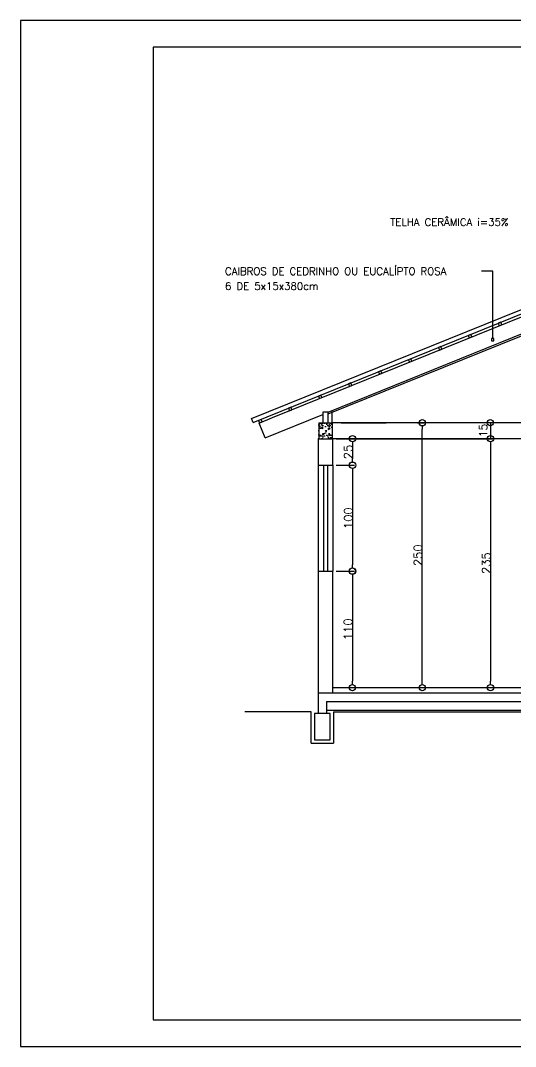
# Model space of a CAD drawing. Extents: x -6702 to 814, y 5971 to 8281.
# Drawn here: x -5088 to -4621, y 7310 to 8279 of the extents above; entities that cross this region are included whole.
import ezdxf
from ezdxf.enums import TextEntityAlignment as Align

# ---------------------------------------------------------------- set-up
doc = ezdxf.new("R2010")
doc.units = 0
doc.header["$LTSCALE"] = 30
doc.header["$MEASUREMENT"] = 0
doc.layers.get('0').update_dxf_attribs({"color": 1, "linetype": 'CONTINUOUS'})
doc.layers.get('DEFPOINTS').update_dxf_attribs({"linetype": 'CONTINUOUS'})
for name, color, linetype in [('ABERTURAS', 1, 'CONTINUOUS'), ('COTA', 1, 'CONTINUOUS'), ('ESPEC', 2, 'CONTINUOUS'), ('ESQUAD', 10, 'CONTINUOUS'), ('ESTRUT', 6, 'CONTINUOUS'), ('FOLHA', 7, 'CONTINUOUS'), ('HACHURA', 7, 'CONTINUOUS'), ('PAREDE', 6, 'CONTINUOUS'), ('PISO', 2, 'CONTINUOUS'), ('PRANCHA', 7, 'CONTINUOUS'), ('TELHADO', 7, 'CONTINUOUS')]:
    doc.layers.add(name, color=color, linetype=linetype)
doc.styles.add('REGUA60', font='simplex.shx')
doc.styles.add('REGUA80', font='simplex.shx')
doc.dimstyles.get("Standard").update_dxf_attribs({"dimtxt": 0.18, "dimasz": 0.18, "dimexe": 0.18, "dimexo": 0.0625, "dimgap": 0.09, "dimtad": 0, "dimtih": 1, "dimtoh": 1, "dimdec": 4, "dimzin": 0, "dimdsep": 46, "dimtxsty": 'Standard', "dimcen": 0.09, "dimadec": 0, "dimazin": 0, "dimtfac": 1, "dimtdec": 4, "dimtofl": 0, "dimtmove": 0, "dimatfit": 0, "dimfxl": 1, "dimtolj": 1, "dimtzin": 0, "dimarcsym": 0})

# ---------------------------------------------------------------- blocks, each defined once
blk = doc.blocks.new('_DOTBLANK')
at = {"color": 0, "linetype": 'ByBlock'}
blk.add_line((-0.5, 0), (-1, 0), dxfattribs=at)
blk.add_circle((0, 0), 0.5, dxfattribs=at)
blk = doc.blocks.new('*D19')
at = {"color": 0, "linetype": 'ByBlock'}
for p, q in [((-4539, 7846.81), (-4391.33, 7846.81)), ((-4393.33, 7840.81), (-4393.33, 7617.81)), ((-4539, 7611.81), (-4391.33, 7611.81))]:
    blk.add_line(p, q, dxfattribs=at)
at = {"layer": 'DEFPOINTS', "color": 0, "linetype": 'ByBlock'}
for p in [(-4542, 7846.81), (-4542, 7611.81), (-4393.33, 7611.81)]:
    blk.add_point(p, dxfattribs=at)
at = {"color": 0, "linetype": 'ByBlock', "xscale": 6, "yscale": 6, "zscale": 6}
for p, rotation in [((-4393.33, 7846.81), 90), ((-4393.33, 7611.81), 270)]:
    blk.add_blockref('_DOTBLANK', p, dxfattribs=dict(at, rotation=rotation))
at = {"color": 2, "linetype": 'ByBlock', "insert": (-4397.33, 7729.31), "char_height": 8, "attachment_point": 5, "rotation": 90, "style": 'REGUA60'}
blk.add_mtext('\\A1;235', dxfattribs=at)
blk = doc.blocks.new('COTAPT')
at = {"color": 0, "linetype": 'ByBlock'}
blk.add_line((0, 0), (200, 0), dxfattribs=at)
at = {"color": 6, "linetype": 'ByBlock'}
blk.add_lwpolyline([(-20, 20), (20, 20), (20, -20), (-20, -20)], close=True, dxfattribs=at)
blk = doc.blocks.new('INDPONTO')
at = {"color": 4, "linetype": 'ByBlock'}
blk.add_lwpolyline([(-0.2, 0.2), (0.2, 0.2), (0.2, -0.2), (-0.2, -0.2)], close=True, dxfattribs=at)
blk = doc.blocks.new('*D67')
at = {"color": 0, "linetype": 'ByBlock'}
for p, q in [((-2812.05, 7802.59), (-2794.55, 7802.59)), ((-2796.55, 7796.59), (-2796.55, 7783.59)), ((-2812.05, 7777.59), (-2794.55, 7777.59))]:
    blk.add_line(p, q, dxfattribs=at)
at = {"layer": 'DEFPOINTS', "color": 0, "linetype": 'ByBlock'}
for p in [(-2815.05, 7802.59), (-2815.05, 7777.59), (-2796.55, 7777.59)]:
    blk.add_point(p, dxfattribs=at)
at = {"color": 0, "linetype": 'ByBlock', "xscale": 6, "yscale": 6, "zscale": 6}
for p, rotation in [((-2796.55, 7802.59), 90), ((-2796.55, 7777.59), 270)]:
    blk.add_blockref('_DOTBLANK', p, dxfattribs=dict(at, rotation=rotation))
at = {"color": 2, "linetype": 'ByBlock', "insert": (-2800.55, 7790.09), "char_height": 8, "attachment_point": 5, "rotation": 90, "style": 'REGUA60'}
blk.add_mtext('\\A1;25', dxfattribs=at)
blk = doc.blocks.new('*D68')
at = {"color": 0, "linetype": 'ByBlock'}
for p, q in [((-2812.05, 7777.59), (-2794.54, 7777.59)), ((-2796.54, 7771.59), (-2796.54, 7683.59)), ((-2812.05, 7677.59), (-2794.54, 7677.59))]:
    blk.add_line(p, q, dxfattribs=at)
at = {"layer": 'DEFPOINTS', "color": 0, "linetype": 'ByBlock'}
for p in [(-2815.05, 7777.59), (-2815.05, 7677.59), (-2796.54, 7677.59)]:
    blk.add_point(p, dxfattribs=at)
at = {"color": 0, "linetype": 'ByBlock', "xscale": 6, "yscale": 6, "zscale": 6}
for p, rotation in [((-2796.54, 7777.59), 90), ((-2796.54, 7677.59), 270)]:
    blk.add_blockref('_DOTBLANK', p, dxfattribs=dict(at, rotation=rotation))
at = {"color": 2, "linetype": 'ByBlock', "insert": (-2800.54, 7727.59), "char_height": 8, "attachment_point": 5, "rotation": 90, "style": 'REGUA60'}
blk.add_mtext('\\A1;100', dxfattribs=at)
blk = doc.blocks.new('*D69')
at = {"color": 0, "linetype": 'ByBlock'}
for p, q in [((-4539, 7721.81), (-4521.68, 7721.81)), ((-4523.68, 7715.81), (-4523.68, 7617.81)), ((-4539, 7611.81), (-4521.68, 7611.81))]:
    blk.add_line(p, q, dxfattribs=at)
at = {"layer": 'DEFPOINTS', "color": 0, "linetype": 'ByBlock'}
for p in [(-4542, 7721.81), (-4542, 7611.81), (-4523.68, 7611.81)]:
    blk.add_point(p, dxfattribs=at)
at = {"color": 0, "linetype": 'ByBlock', "xscale": 6, "yscale": 6, "zscale": 6}
for p, rotation in [((-4523.68, 7721.81), 90), ((-4523.68, 7611.81), 270)]:
    blk.add_blockref('_DOTBLANK', p, dxfattribs=dict(at, rotation=rotation))
at = {"color": 2, "linetype": 'ByBlock', "insert": (-4527.68, 7666.81), "char_height": 8, "attachment_point": 5, "rotation": 90, "style": 'REGUA60'}
blk.add_mtext('\\A1;110', dxfattribs=at)
blk = doc.blocks.new('*D70')
at = {"color": 0, "linetype": 'ByBlock'}
for p, q in [((-4462.17, 7861.81), (-4455.7, 7861.81)), ((-4457.7, 7617.81), (-4457.7, 7855.81)), ((-4462.17, 7611.81), (-4455.7, 7611.81))]:
    blk.add_line(p, q, dxfattribs=at)
at = {"layer": 'DEFPOINTS', "color": 0, "linetype": 'ByBlock'}
for p in [(-4465.17, 7861.81), (-4457.7, 7861.81), (-4465.17, 7611.81)]:
    blk.add_point(p, dxfattribs=at)
at = {"color": 0, "linetype": 'ByBlock', "xscale": 6, "yscale": 6, "zscale": 6}
for p, rotation in [((-4457.7, 7861.81), 90), ((-4457.7, 7611.81), 270)]:
    blk.add_blockref('_DOTBLANK', p, dxfattribs=dict(at, rotation=rotation))
at = {"color": 2, "linetype": 'ByBlock', "insert": (-4461.7, 7736.81), "char_height": 8, "attachment_point": 5, "rotation": 90, "style": 'REGUA60'}
blk.add_mtext('\\A1;250', dxfattribs=at)

msp = doc.modelspace()

# ---------------------------------------------------------------- hatches: boundary and pattern name
at = {"layer": 'HACHURA'}
h = msp.add_hatch(dxfattribs=at)
h.set_pattern_fill('CONCRETO', color=256, scale=15, style=0)
h.set_pattern_definition([(45, (-6357.014, 7727.514), (0, 15.00007), [2.1213, -4.24275, 1.06065, -6.3639, 2.1213, -5.303303]), (135, (-6347.264, 7728.264), (-15.00007, 0), [2.121315, -3.18195, 1.06065, -5.30325, 2.121315, -7.424723]), (63.43495, (-6359.2635, 7725.264), (8e-10, 15), [1.677, -6.708, 1.677, -6.70851]), (116.56505, (-6359.2635, 7725.264), (-6e-09, 15), [1.677, -6.708, 1.677, -6.70851]), (0, (-6359.264, 7726.764), (0, 15), [0.75, -6, 1.5, -6, 0.75]), (0, (-6359.264, 7729.014), (0, 15), [-2.25, 1.5, -6, 0, -5.25, 0]), (0, (-6359.264, 7729.764), (0, 15), [-6, 0, -4.5, 1.5, -3, 0]), (0, (-6359.264, 7732.014), (0, 15), [-3, 0, -3.75, 1.5, -6.75, 0]), (0, (-6359.264, 7734.264), (0, 15), [-3, 1.5, -6, 1.5, -3, 0]), (0, (-6359.264, 7738.014), (0, 15), [-2.25, 1.5, -3, 0, -8.25, 0]), (0, (-6359.264, 7738.764), (0, 15), [-3, 0, -9, 1.5, -1.5, 0]), (90, (-6358.514, 7728.264), (-15, 9e-16), [-4.5, 0, -4.5, 0, -6, 0]), (90, (-6357.014, 7725.264), (-15, 9e-16), [-2.25, 1.5, -6, 0, -5.25, 0]), (90, (-6355.514, 7725.264), (-15, 9e-16), [-6, 0, -5.25, 1.5, -2.25, 0]), (90, (-6347.264, 7725.264), (-15, 9e-16), [-3, 1.5, -7.5, 1.5, -1.5, 0]), (90, (-6357.764, 7726.764), (-15, 9e-16), [-4.5, 0, -5.25, 0, -5.25, 0]), (90, (-6356.264, 7726.764), (-15, 9e-16), [-3.75, 0, -8.25, 0, -3, 0]), (90, (-6354.764, 7727.514), (-15, 9e-16), [-7.5, 0, -2.25, 0, -5.25, 0]), (90, (-6354.014, 7726.014), (-15, 9e-16), [-6.75, 0, -3, 0, -3.75, 0]), (90, (-6352.514, 7728.264), (-15, 9e-16), [-6, 0, -2.25, 0, -6, 0]), (90, (-6351.764, 7729.014), (-15, 9e-16), [-6.75, 0, -3, 0, -5.25, 0]), (90, (-6351.014, 7725.264), (-15, 9e-16), [-9, 0, -3.75, 0, -2.25, 0]), (90, (-6350.264, 7727.514), (-15, 9e-16), [-3, 0, -6, 0, -6, 0]), (90, (-6349.514, 7726.764), (-15, 9e-16), [-6.75, 0, -3.75, 0, -4.5, 0]), (90, (-6348.764, 7726.014), (-15, 9e-16), [-6, 0, -4.5, 0, -4.5, 0]), (90, (-6347.264, 7726.764), (-15, 9e-16), [-4.5, 0, -4.5, 0, -6, 0]), (90, (-6345.764, 7727.514), (-15, 9e-16), [-6, 0, -3, 0, -6, 0]), (90, (-6345.014, 7728.264), (-15, 9e-16), [-2.25, 0, -9, 0, -3.75, 0])])
h.paths.add_polyline_path([(-4793.69, 7883.936), (-4793.69, 7898.936), (-4806.094, 7898.936), (-4806.094, 7883.936)])

# ---------------------------------------------------------------- linework, layer by layer
at = {"layer": 'ABERTURAS'}
for p, q in [((-4806.863, 7858.936), (-4806.863, 7758.936)), ((-4801.863, 7858.936), (-4801.864, 7758.936)), ((-4797.863, 7858.936), (-4797.864, 7758.936)), ((-4792.864, 7858.936), (-4792.864, 7758.936))]:
    msp.add_line(p, q, dxfattribs=at)
at = {"layer": 'COTA', "linetype": 'Continuous', "ltscale": 3.937008}
msp.add_line((-4793.69, 7898.936), (-4793.69, 7909.49), dxfattribs=at)
at = {"layer": 'COTA', "color": 4}
for p, q in [((-4806.094, 7898.936), (-4806.094, 7883.938)), ((-4806.094, 7898.936), (-4793.69, 7898.936)), ((-4793.69, 7898.936), (-4793.69, 7883.938))]:
    msp.add_line(p, q, dxfattribs=at)
at = {"layer": 'COTA', "linetype": 'ByBlock'}
for p, q in [((-4495.512, 7898.936), (-4793.69, 7898.936)), ((-4785.159, 7898.936), (-4742.724, 7898.936)), ((-4644.188, 7898.936), (-4644.188, 7883.936)), ((-4792.864, 7648.936), (-4767.989, 7648.936))]:
    msp.add_line(p, q, dxfattribs=at)
at = {"layer": 'COTA'}
msp.add_line((-4495.512, 7883.936), (-4792.864, 7883.936), dxfattribs=at)
msp.add_circle((-4644.356, 7899.039), 3, dxfattribs=at)
at = {"layer": 'COTA', "linetype": 'ByBlock'}
msp.add_point((-4777.989, 7898.986), dxfattribs=at)
at = {"layer": 'DEFPOINTS', "color": 0, "linetype": 'ByBlock'}
for p in [(-4752.724, 7898.936), (-4806.863, 7849.009)]:
    msp.add_point(p, dxfattribs=at)
at = {"layer": 'ESPEC'}
for p, q in [((-4642.145, 8041.986), (-4652.568, 8041.986)), ((-4642.145, 7978.434), (-4642.145, 8041.986))]:
    msp.add_line(p, q, dxfattribs=at)
at = {"layer": 'ESQUAD', "color": 1, "linetype": 'Continuous', "ltscale": 3.937008}
msp.add_line((-4798.864, 7627.661), (-4492.078, 7627.661), dxfattribs=at)
at = {"layer": 'ESTRUT', "linetype": 'Continuous', "ltscale": 3.937008}
for p, q in [((-4806.863, 7643.936), (-4806.863, 7624.623)), ((-4806.863, 7643.936), (-4170.863, 7643.936)), ((-4798.864, 7635.936), (-4798.864, 7624.623)), ((-4798.864, 7635.936), (-4492.078, 7635.936)), ((-4810.363, 7624.623), (-4810.364, 7599.623)), ((-4795.364, 7624.623), (-4810.363, 7624.623)), ((-4798.864, 7624.623), (-4806.863, 7624.623)), ((-4795.364, 7599.623), (-4795.364, 7624.623)), ((-4810.364, 7599.623), (-4795.364, 7599.623))]:
    msp.add_line(p, q, dxfattribs=at)
at = {"layer": 'FOLHA', "color": 1}
for p, q in [((-3756.253, 8278.715), (-5087.587, 8278.715)), ((-5087.587, 8278.715), (-5087.587, 7310.172)), ((-5087.587, 7310.172), (-3756.253, 7310.172))]:
    msp.add_line(p, q, dxfattribs=at)
at = {"layer": 'FOLHA'}
for p, q in [((-3781.253, 8253.715), (-4962.587, 8253.715)), ((-4962.587, 8253.715), (-4962.587, 7335.172)), ((-4962.587, 7335.172), (-3781.253, 7335.172))]:
    msp.add_line(p, q, dxfattribs=at)
at = {"layer": 'PAREDE', "color": 6, "linetype": 'Continuous', "ltscale": 3.937008}
for p, q in [((-4806.863, 7884.009), (-4806.863, 7858.936)), ((-4806.863, 7883.936), (-4806.863, 7858.936)), ((-4806.863, 7883.936), (-4792.864, 7883.936)), ((-4792.864, 7858.936), (-4792.864, 7883.936)), ((-4806.863, 7858.936), (-4792.864, 7858.936)), ((-4806.863, 7758.936), (-4792.864, 7758.936)), ((-4806.863, 7758.936), (-4806.863, 7643.936)), ((-4792.864, 7643.936), (-4792.864, 7758.936)), ((-4806.863, 7643.936), (-4792.864, 7643.936))]:
    msp.add_line(p, q, dxfattribs=at)
at = {"layer": 'PISO', "linetype": 'Continuous', "ltscale": 3.937008}
for p, q in [((-4792.864, 7648.936), (-4495.512, 7648.936)), ((-4813.363, 7626.161), (-4875.99, 7626.161)), ((-4813.363, 7596.624), (-4813.363, 7626.161)), ((-4792.363, 7625.936), (-4498.578, 7625.936)), ((-4792.363, 7625.936), (-4792.363, 7596.623)), ((-4813.363, 7596.624), (-4792.363, 7596.623))]:
    msp.add_line(p, q, dxfattribs=at)
at = {"layer": 'PRANCHA'}
msp.add_line((-4806.863, 7643.936), (-4170.863, 7643.936), dxfattribs=at)
at = {"layer": 'TELHADO'}
for p, q in [((-4869.57, 7902.893), (-4491.446, 8056.075)), ((-4868.068, 7899.186), (-4489.944, 8052.368)), ((-4849.789, 7903.894), (-4489.154, 8049.991)), ((-4797.392, 7908.936), (-4491.054, 8033.037)), ((-4797.392, 7907.318), (-4491.054, 8031.418)), ((-4862.495, 7898.746), (-4849.789, 7903.894)), ((-4856.863, 7884.844), (-4802.392, 7906.911)), ((-4868.068, 7899.186), (-4869.57, 7902.893)), ((-4856.863, 7884.844), (-4862.495, 7898.746))]:
    msp.add_line(p, q, dxfattribs=at)
at = {"layer": 'TELHADO', "flags": 128}
for points in [[(-4634.53, 7993.795), (-4636.847, 7992.856), (-4635.909, 7990.539), (-4633.592, 7991.477)], [(-4662.799, 7982.343), (-4665.116, 7981.404), (-4664.177, 7979.087), (-4661.86, 7980.026)], [(-4691.067, 7970.891), (-4693.384, 7969.952), (-4692.446, 7967.635), (-4690.128, 7968.574)], [(-4719.336, 7959.439), (-4721.653, 7958.5), (-4720.714, 7956.183), (-4718.397, 7957.122)], [(-4747.604, 7947.987), (-4749.921, 7947.049), (-4748.982, 7944.731), (-4746.665, 7945.67)], [(-4775.873, 7936.535), (-4778.19, 7935.597), (-4777.251, 7933.28), (-4774.934, 7934.218)], [(-4804.141, 7925.084), (-4806.458, 7924.145), (-4805.519, 7921.828), (-4803.202, 7922.766)], [(-4832.409, 7913.632), (-4834.727, 7912.693), (-4833.788, 7910.376), (-4831.471, 7911.315)], [(-4860.678, 7902.18), (-4862.995, 7901.241), (-4862.056, 7898.924), (-4859.739, 7899.863)]]:
    msp.add_lwpolyline(points, close=True, dxfattribs=at)
at = {"layer": 'TELHADO'}
msp.add_lwpolyline([(-4802.392, 7898.936), (-4797.392, 7898.936), (-4797.392, 7908.936), (-4802.392, 7908.936)], close=True, dxfattribs=at)

# ---------------------------------------------------------------- block references
at = {"layer": 'ESPEC', "xscale": -5, "yscale": 5, "zscale": 5, "rotation": 270}
msp.add_blockref('INDPONTO', (-4642.145, 7977.434), dxfattribs=at)

# ---------------------------------------------------------------- texts
at = {"color": 2, "linetype": 'ByBlock', "insert": (-4651.049, 7891.632), "char_height": 7.5, "attachment_point": 5, "rotation": 90, "style": 'REGUA60'}
msp.add_mtext('\\A1;15', dxfattribs=at)
at = {"layer": 'ESPEC', "style": 'REGUA80'}
for s, p in [('TELHA CERÂMICA i=35%', (-4738.761, 8088.349)), ('CAIBROS DE CEDRINHO OU EUCALÍPTO ROSA ', (-4894.666, 8041.975)), ('6 DE 5x15x380cm ', (-4894.666, 8027.972))]:
    msp.add_text(s, height=7, dxfattribs=at).set_placement(p, align=Align.MIDDLE_LEFT)

# ---------------------------------------------------------------- dimensions: what is measured, and where the dimension line sits
at = {"layer": 'COTA'}
for base, p1, p2, picture, middle, set_off in [((-4708.56, 7898.936), (-4716.026, 7648.936), (-4716.026, 7898.936), '*D70', (-4712.56, 7773.936), (-250.86, 37.13)), ((-4774.362, 7858.936), (-4792.864, 7883.936), (-4792.864, 7858.936), '*D67', (-4778.362, 7871.436), (-1977.814, 81.342)), ((-4774.353, 7758.936), (-4792.864, 7858.936), (-4792.864, 7758.936), '*D68', (-4778.353, 7808.936), (-1977.814, 81.342)), ((-4774.539, 7648.936), (-4792.864, 7758.936), (-4792.864, 7648.936), '*D69', (-4778.539, 7703.936), (-250.86, 37.13))]:
    dim = msp.add_linear_dim(base=base, p1=p1, p2=p2, angle=90, dimstyle='Standard', override={"dimtxt": 8, "dimasz": 6, "dimexe": 2, "dimexo": 3, "dimgap": 0, "dimtad": 1, "dimtih": 0, "dimtoh": 0, "dimdec": 2, "dimzin": 8, "dimtxsty": 'REGUA60', "dimblk": 'COTAPT', "dimblk1": 'DOTBLANK', "dimblk2": 'DOTBLANK', "dimsah": 1, "dimcen": 4, "dimdle": 4, "dimclrt": 2, "dimaunit": 1, "dimatfit": 3}, dxfattribs=at)
    dim.commit()
    dim.dimension.update_dxf_attribs({"geometry": picture, "text_midpoint": middle, "insert": set_off})
dim = msp.add_linear_dim(base=(-4644.188, 7648.936), p1=(-4792.864, 7883.936), p2=(-4792.864, 7648.936), angle=90, text='235', dimstyle='Standard', override={"dimtxt": 8, "dimasz": 6, "dimexe": 2, "dimexo": 3, "dimgap": 0, "dimtad": 1, "dimtih": 0, "dimtoh": 0, "dimdec": 2, "dimzin": 8, "dimtxsty": 'REGUA60', "dimblk": 'COTAPT', "dimblk1": 'DOTBLANK', "dimblk2": 'DOTBLANK', "dimsah": 1, "dimcen": 4, "dimdle": 4, "dimclrt": 2, "dimaunit": 1, "dimatfit": 3}, dxfattribs=at)
dim.commit()
dim.dimension.update_dxf_attribs({"geometry": '*D19', "text_midpoint": (-4648.188, 7766.436), "insert": (-250.86, 37.13)})

doc.saveas('drawing.dxf')
